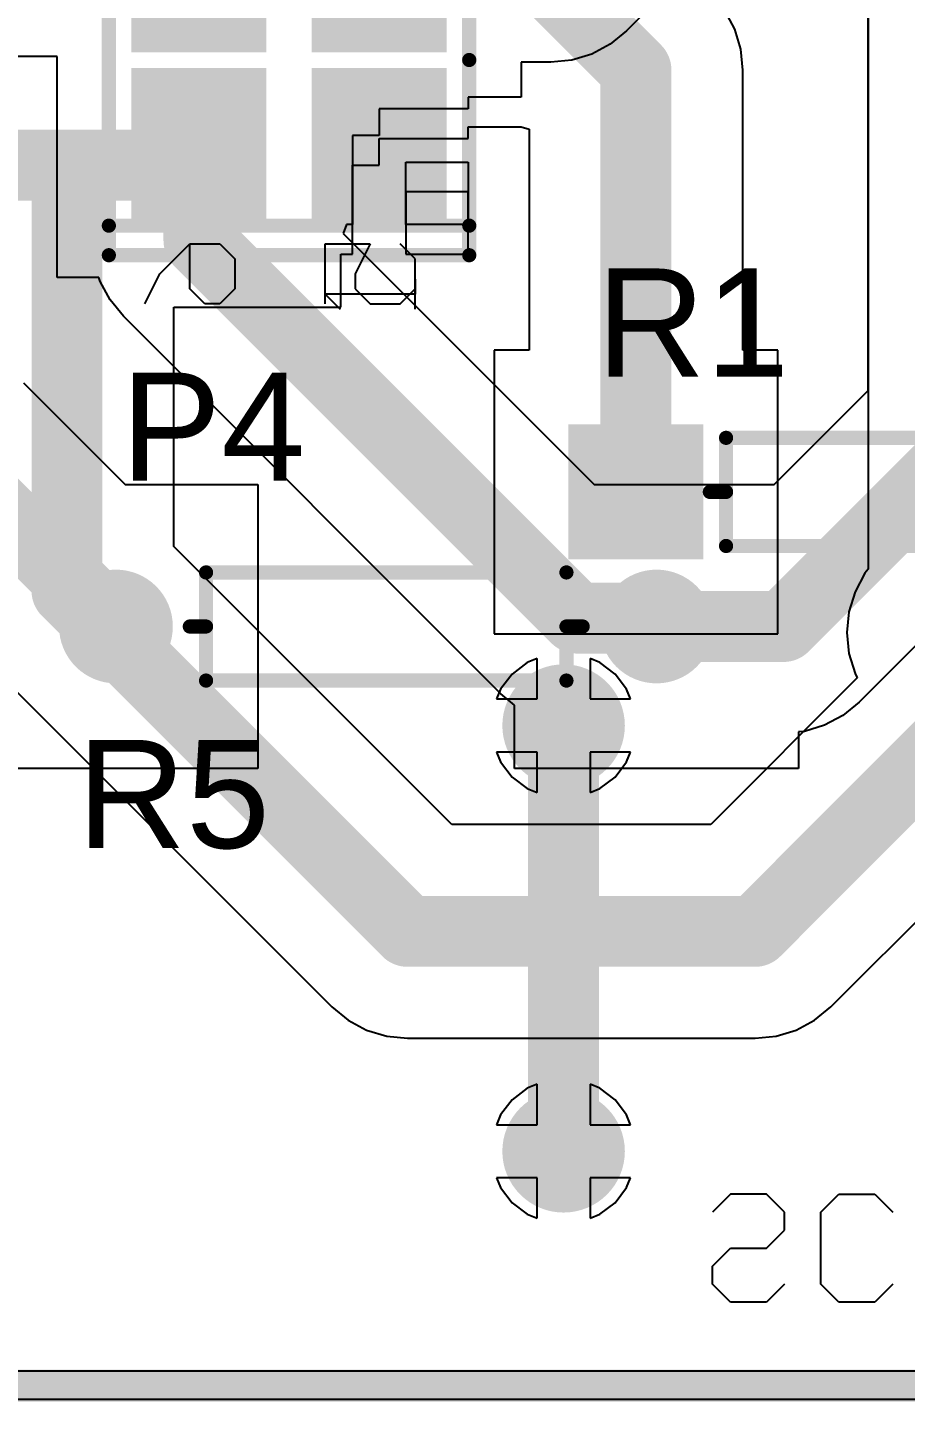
# Model space of a CAD drawing. Header units: millimetres. Extents: x 2158 to 2274, y 1137 to 1278.
# Drawn here: x 2169.1 to 2181.48, y 1136.71 to 1156.08 of the extents above; entities that cross this region are included whole.
import ezdxf

# ---------------------------------------------------------------- set-up
doc = ezdxf.new("R2010")
doc.units = ezdxf.units.MM
for name, color, linetype in [('1', 7, 'Continuous'), ('BottomLayer', 5, 'Continuous'), ('BottomSolder', 6, 'Continuous'), ('Mechanical13', 56, 'Continuous'), ('MultiLayer', 9, 'Continuous'), ('PadHoleLayer', 156, 'Continuous'), ('TopLayer', 1, 'Continuous'), ('TopOverlay', 40, 'Continuous'), ('TopSolder', 216, 'Continuous')]:
    doc.layers.add(name, color=color, linetype=linetype)
doc.styles.get("Standard").update_dxf_attribs({"font": 'arial.ttf'})

# ---------------------------------------------------------------- blocks, each defined once
blk = doc.blocks.new('HDR2X3_8')
at = {"layer": 'BottomLayer'}
for points in [[(-0.85001862, 1.69001186), (0.8499779799999999, 1.69001186), (-0.85001862, 3.39000846), (0.8499779799999999, 3.39000846)], [(1.68998138, 1.69001186), (3.38997798, 1.69001186), (1.68998138, 3.39000846), (3.38997798, 3.39000846)], [(4.22998138, 1.69001186), (5.929977979999999, 1.69001186), (4.22998138, 3.39000846), (5.929977979999999, 3.39000846)], [(-0.85001862, -0.84998814), (0.8499779799999999, -0.84998814), (-0.85001862, 0.85000846), (0.8499779799999999, 0.85000846)], [(1.68998138, -0.84998814), (3.38997798, -0.84998814), (1.68998138, 0.85000846), (3.38997798, 0.85000846)], [(4.22998138, -0.84998814), (5.929977979999999, -0.84998814), (4.22998138, 0.85000846), (5.929977979999999, 0.85000846)]]:
    blk.add_solid(points, dxfattribs=at)
at = {"layer": 'BottomSolder'}
for points in [[(-0.95161862, 1.58841186), (0.9515779799999999, 1.58841186), (-0.95161862, 3.49160846), (0.9515779799999999, 3.49160846)], [(1.58838138, 1.58841186), (3.49157798, 1.58841186), (1.58838138, 3.49160846), (3.49157798, 3.49160846)], [(4.12838138, 1.58841186), (6.03157798, 1.58841186), (4.12838138, 3.49160846), (6.03157798, 3.49160846)], [(-0.95161862, -0.9515881399999999), (0.9515779799999999, -0.9515881399999999), (-0.95161862, 0.95160846), (0.9515779799999999, 0.95160846)], [(1.58838138, -0.9515881399999999), (3.49157798, -0.9515881399999999), (1.58838138, 0.95160846), (3.49157798, 0.95160846)], [(4.12838138, -0.9515881399999999), (6.03157798, -0.9515881399999999), (4.12838138, 0.95160846), (6.03157798, 0.95160846)]]:
    blk.add_solid(points, dxfattribs=at)
at = {"layer": 'MultiLayer'}
for points in [[(-0.85001862, 1.69001186), (0.8499779799999999, 1.69001186), (-0.85001862, 3.39000846), (0.8499779799999999, 3.39000846)], [(1.68998138, 1.69001186), (3.38997798, 1.69001186), (1.68998138, 3.39000846), (3.38997798, 3.39000846)], [(4.22998138, 1.69001186), (5.929977979999999, 1.69001186), (4.22998138, 3.39000846), (5.929977979999999, 3.39000846)], [(-0.85001862, -0.84998814), (0.8499779799999999, -0.84998814), (-0.85001862, 0.85000846), (0.8499779799999999, 0.85000846)], [(1.68998138, -0.84998814), (3.38997798, -0.84998814), (1.68998138, 0.85000846), (3.38997798, 0.85000846)], [(4.22998138, -0.84998814), (5.929977979999999, -0.84998814), (4.22998138, 0.85000846), (5.929977979999999, 0.85000846)]]:
    blk.add_solid(points, dxfattribs=at)
at = {"layer": 'PadHoleLayer', "const_width": 0.5999987999999999}
for points in [[(-0.30001972, 2.54001016, 1), (0.29997908, 2.54001016, 1)], [(2.23998028, 2.54001016, 1), (2.83997908, 2.54001016, 1)], [(4.779980279999999, 2.54001016, 1), (5.37997908, 2.54001016, 1)], [(-0.30001972, 1.016e-05, 1), (0.29997908, 1.016e-05, 1)], [(2.23998028, 1.016e-05, 1), (2.83997908, 1.016e-05, 1)], [(4.779980279999999, 1.016e-05, 1), (5.37997908, 1.016e-05, 1)]]:
    blk.add_lwpolyline(points, format="xyb", close=True, dxfattribs=at)
at = {"layer": 'TopLayer'}
for points in [[(-0.85001862, 1.69001186), (0.8499779799999999, 1.69001186), (-0.85001862, 3.39000846), (0.8499779799999999, 3.39000846)], [(1.68998138, 1.69001186), (3.38997798, 1.69001186), (1.68998138, 3.39000846), (3.38997798, 3.39000846)], [(4.22998138, 1.69001186), (5.929977979999999, 1.69001186), (4.22998138, 3.39000846), (5.929977979999999, 3.39000846)], [(-0.85001862, -0.84998814), (0.8499779799999999, -0.84998814), (-0.85001862, 0.85000846), (0.8499779799999999, 0.85000846)], [(1.68998138, -0.84998814), (3.38997798, -0.84998814), (1.68998138, 0.85000846), (3.38997798, 0.85000846)], [(4.22998138, -0.84998814), (5.929977979999999, -0.84998814), (4.22998138, 0.85000846), (5.929977979999999, 0.85000846)]]:
    blk.add_solid(points, dxfattribs=at)
at = {"layer": 'TopOverlay'}
for p, q in [((7.45039404, 3.30158852), (7.02719702, 3.08999128)), ((7.02719702, 3.08999128), (6.603999999999999, 2.66679426)), ((6.603999999999999, 2.66679426), (6.603999999999999, 2.24359724)), ((7.23879426, 2.66679426), (6.603999999999999, 2.66679426)), ((7.45039404, 2.45519702), (7.23879426, 2.66679426)), ((7.45039404, 2.24359724), (7.45039404, 2.45519702)), ((6.603999999999999, 2.24359724), (6.81559724, 2.032)), ((7.23879426, 2.032), (7.45039404, 2.24359724)), ((6.81559724, 2.032), (7.23879426, 2.032)), ((-1.82040276, 0.76158852), (-2.032, 0.54999128)), ((-1.82040276, -0.508), (-1.82040276, 0.76158852)), ((7.45039404, 0.76158852), (6.603999999999999, 0.76158852)), ((6.603999999999999, 0.76158852), (6.603999999999999, 0.12679426)), ((6.603999999999999, 0.12679426), (7.02719702, 0.33839404)), ((7.02719702, 0.33839404), (7.23879426, 0.33839404)), ((7.23879426, 0.33839404), (7.45039404, 0.12679426)), ((7.45039404, 0.12679426), (7.45039404, -0.29640276)), ((6.81559724, -0.508), (6.603999999999999, -0.29640276)), ((7.45039404, -0.29640276), (7.23879426, -0.508)), ((-2.032, -0.508), (-1.60880298, -0.508)), ((-1.60880298, -0.508), (-1.82040276, -0.508)), ((7.23879426, -0.508), (6.81559724, -0.508))]:
    blk.add_line(p, q, dxfattribs=at)
at = {"layer": 'TopOverlay', "const_width": 0.1999996}
for points in [[(-1.27002032, 3.81001016), (-1.27002032, -1.26998984)], [(-1.27002032, 3.81001016), (6.34997968, 3.81001016)], [(6.34997968, 3.81001016), (6.34997968, -1.26998984)], [(-1.27002032, -1.26998984), (6.34997968, -1.26998984)], [(1.48166328, -1.26998984), (6.34997968, -1.26998984)]]:
    blk.add_lwpolyline(points, dxfattribs=at)
at = {"layer": 'TopOverlay', "const_width": 0.0999998}
for points in [[(-1.32002022, 3.81001016, 1), (-1.22002042, 3.81001016, 1)], [(-1.32002022, 3.81001016, 1), (-1.22002042, 3.81001016, 1)], [(6.299979779999999, 3.81001016, 1), (6.399979579999999, 3.81001016, 1)], [(6.299979779999999, 3.81001016, 1), (6.399979579999999, 3.81001016, 1)], [(-1.32002022, -1.26998984, 1), (-1.22002042, -1.26998984, 1)], [(-1.32002022, -1.26998984, 1), (-1.22002042, -1.26998984, 1)], [(1.43166338, -1.26998984, 1), (1.53166318, -1.26998984, 1)], [(6.299979779999999, -1.26998984, 1), (6.399979579999999, -1.26998984, 1)], [(6.299979779999999, -1.26998984, 1), (6.399979579999999, -1.26998984, 1)], [(6.299979779999999, -1.26998984, 1), (6.399979579999999, -1.26998984, 1)]]:
    blk.add_lwpolyline(points, format="xyb", close=True, dxfattribs=at)
at = {"layer": 'TopSolder'}
for points in [[(-0.95161862, 1.58841186), (0.9515779799999999, 1.58841186), (-0.95161862, 3.49160846), (0.9515779799999999, 3.49160846)], [(1.58838138, 1.58841186), (3.49157798, 1.58841186), (1.58838138, 3.49160846), (3.49157798, 3.49160846)], [(4.12838138, 1.58841186), (6.03157798, 1.58841186), (4.12838138, 3.49160846), (6.03157798, 3.49160846)], [(-0.95161862, -0.9515881399999999), (0.9515779799999999, -0.9515881399999999), (-0.95161862, 0.95160846), (0.9515779799999999, 0.95160846)], [(1.58838138, -0.9515881399999999), (3.49157798, -0.9515881399999999), (1.58838138, 0.95160846), (3.49157798, 0.95160846)], [(4.12838138, -0.9515881399999999), (6.03157798, -0.9515881399999999), (4.12838138, 0.95160846), (6.03157798, 0.95160846)]]:
    blk.add_solid(points, dxfattribs=at)
blk = doc.blocks.new('AXIAL_0_3_11')
at = {"layer": 'BottomLayer'}
for points in [[(-4.65999322, -0.84999322), (-2.95999662, -0.84999322), (-4.65999322, 0.85000338), (-2.95999662, 0.85000338)], [(2.96000678, -0.84999322), (4.66000338, -0.84999322), (2.96000678, 0.85000338), (4.66000338, 0.85000338)]]:
    blk.add_solid(points, dxfattribs=at)
at = {"layer": 'BottomSolder'}
for points in [[(-4.76159322, -0.9515932199999999), (-2.85839662, -0.9515932199999999), (-4.76159322, 0.95160338), (-2.85839662, 0.95160338)], [(2.85840678, -0.9515932199999999), (4.761603379999999, -0.9515932199999999), (2.85840678, 0.95160338), (4.761603379999999, 0.95160338)]]:
    blk.add_solid(points, dxfattribs=at)
at = {"layer": 'MultiLayer'}
for points in [[(-4.65999322, -0.84999322), (-2.95999662, -0.84999322), (-4.65999322, 0.85000338), (-2.95999662, 0.85000338)], [(2.96000678, -0.84999322), (4.66000338, -0.84999322), (2.96000678, 0.85000338), (4.66000338, 0.85000338)]]:
    blk.add_solid(points, dxfattribs=at)
at = {"layer": 'PadHoleLayer', "const_width": 0.5999987999999999}
for points in [[(-4.10999432, 5.08e-06, 1), (-3.50999552, 5.08e-06, 1)], [(3.51000568, 5.08e-06, 1), (4.11000448, 5.08e-06, 1)]]:
    blk.add_lwpolyline(points, format="xyb", close=True, dxfattribs=at)
at = {"layer": 'TopLayer'}
for points in [[(-4.65999322, -0.84999322), (-2.95999662, -0.84999322), (-4.65999322, 0.85000338), (-2.95999662, 0.85000338)], [(2.96000678, -0.84999322), (4.66000338, -0.84999322), (2.96000678, 0.85000338), (4.66000338, 0.85000338)]]:
    blk.add_solid(points, dxfattribs=at)
at = {"layer": 'TopOverlay', "const_width": 0.1999996}
for points in [[(2.54000508, 0.76200508), (-2.53999492, 0.76200508)], [(-2.53999492, 0.76200508), (-2.53999492, -0.7619949199999999)], [(2.54000508, 0.76200508), (2.54000508, 5.08e-06)], [(-2.53999492, 5.08e-06), (-2.76859492, 5.08e-06)], [(2.54000508, 5.08e-06), (2.54000508, -0.7619949199999999)], [(2.76860508, 5.08e-06), (2.54000508, 5.08e-06)], [(2.54000508, -0.7619949199999999), (-2.53999492, -0.7619949199999999)]]:
    blk.add_lwpolyline(points, dxfattribs=at)
at = {"layer": 'TopOverlay', "const_width": 0.0999998}
for points in [[(-2.58999482, 0.76200508, 1), (-2.48999502, 0.76200508, 1)], [(-2.58999482, 0.76200508, 1), (-2.48999502, 0.76200508, 1)], [(2.49000518, 0.76200508, 1), (2.59000498, 0.76200508, 1)], [(2.49000518, 0.76200508, 1), (2.59000498, 0.76200508, 1)], [(-2.81859482, 5.08e-06, 1), (-2.71859502, 5.08e-06, 1)], [(-2.58999482, 5.08e-06, 1), (-2.48999502, 5.08e-06, 1)], [(2.49000518, 5.08e-06, 1), (2.59000498, 5.08e-06, 1)], [(2.49000518, 5.08e-06, 1), (2.59000498, 5.08e-06, 1)], [(2.49000518, 5.08e-06, 1), (2.59000498, 5.08e-06, 1)], [(2.71860518, 5.08e-06, 1), (2.81860498, 5.08e-06, 1)], [(-2.58999482, -0.7619949199999999, 1), (-2.48999502, -0.7619949199999999, 1)], [(-2.58999482, -0.7619949199999999, 1), (-2.48999502, -0.7619949199999999, 1)], [(2.49000518, -0.7619949199999999, 1), (2.59000498, -0.7619949199999999, 1)], [(2.49000518, -0.7619949199999999, 1), (2.59000498, -0.7619949199999999, 1)]]:
    blk.add_lwpolyline(points, format="xyb", close=True, dxfattribs=at)
at = {"layer": 'TopSolder'}
for points in [[(-4.76159322, -0.9515932199999999), (-2.85839662, -0.9515932199999999), (-4.76159322, 0.95160338), (-2.85839662, 0.95160338)], [(2.85840678, -0.9515932199999999), (4.761603379999999, -0.9515932199999999), (2.85840678, 0.95160338), (4.761603379999999, 0.95160338)]]:
    blk.add_solid(points, dxfattribs=at)
blk = doc.blocks.new('AXIAL_0_3_18')
at = {"layer": 'BottomLayer', "const_width": 0.6999985999999999}
for points in [[(-4.16001454, -5.08e-06, 1), (-3.46001594, -5.08e-06, 1)], [(3.45998546, -5.08e-06, 1), (4.15998406, -5.08e-06, 1)]]:
    blk.add_lwpolyline(points, format="xyb", close=True, dxfattribs=at)
at = {"layer": 'BottomSolder', "const_width": 0.8015985999999999}
for points in [[(-4.210814539999999, -5.08e-06, 1), (-3.40921594, -5.08e-06, 1)], [(3.40918546, -5.08e-06, 1), (4.21078406, -5.08e-06, 1)]]:
    blk.add_lwpolyline(points, format="xyb", close=True, dxfattribs=at)
at = {"layer": 'MultiLayer', "const_width": 0.6999985999999999}
for points in [[(-4.16001454, -5.08e-06, 1), (-3.46001594, -5.08e-06, 1)], [(3.45998546, -5.08e-06, 1), (4.15998406, -5.08e-06, 1)]]:
    blk.add_lwpolyline(points, format="xyb", close=True, dxfattribs=at)
at = {"layer": 'PadHoleLayer', "const_width": 0.42500042}
for points in [[(-4.02251418, -5.08e-06, 1), (-3.5975163, -5.08e-06, 1)], [(3.59748582, -5.08e-06, 1), (4.0224837, -5.08e-06, 1)]]:
    blk.add_lwpolyline(points, format="xyb", close=True, dxfattribs=at)
at = {"layer": 'TopLayer', "const_width": 0.6999985999999999}
for points in [[(-4.16001454, -5.08e-06, 1), (-3.46001594, -5.08e-06, 1)], [(3.45998546, -5.08e-06, 1), (4.15998406, -5.08e-06, 1)]]:
    blk.add_lwpolyline(points, format="xyb", close=True, dxfattribs=at)
at = {"layer": 'TopOverlay', "const_width": 0.1999996}
for points in [[(2.53998476, 0.7619949199999999), (-2.54001524, 0.7619949199999999)], [(-2.54001524, 0.7619949199999999), (-2.54001524, -0.76200508)], [(2.53998476, 0.7619949199999999), (2.53998476, -5.08e-06)], [(-2.54001524, -5.08e-06), (-2.76861524, -5.08e-06)], [(2.53998476, -5.08e-06), (2.53998476, -0.76200508)], [(2.76858476, -5.08e-06), (2.53998476, -5.08e-06)], [(2.53998476, -0.76200508), (-2.54001524, -0.76200508)]]:
    blk.add_lwpolyline(points, dxfattribs=at)
at = {"layer": 'TopOverlay', "const_width": 0.0999998}
for points in [[(-2.59001514, 0.7619949199999999, 1), (-2.49001534, 0.7619949199999999, 1)], [(-2.59001514, 0.7619949199999999, 1), (-2.49001534, 0.7619949199999999, 1)], [(2.48998486, 0.7619949199999999, 1), (2.58998466, 0.7619949199999999, 1)], [(2.48998486, 0.7619949199999999, 1), (2.58998466, 0.7619949199999999, 1)], [(-2.81861514, -5.08e-06, 1), (-2.71861534, -5.08e-06, 1)], [(-2.59001514, -5.08e-06, 1), (-2.49001534, -5.08e-06, 1)], [(2.48998486, -5.08e-06, 1), (2.58998466, -5.08e-06, 1)], [(2.48998486, -5.08e-06, 1), (2.58998466, -5.08e-06, 1)], [(2.48998486, -5.08e-06, 1), (2.58998466, -5.08e-06, 1)], [(2.71858486, -5.08e-06, 1), (2.81858466, -5.08e-06, 1)], [(-2.59001514, -0.76200508, 1), (-2.49001534, -0.76200508, 1)], [(-2.59001514, -0.76200508, 1), (-2.49001534, -0.76200508, 1)], [(2.48998486, -0.76200508, 1), (2.58998466, -0.76200508, 1)], [(2.48998486, -0.76200508, 1), (2.58998466, -0.76200508, 1)]]:
    blk.add_lwpolyline(points, format="xyb", close=True, dxfattribs=at)
at = {"layer": 'TopSolder', "const_width": 0.8015985999999999}
for points in [[(-4.210814539999999, -5.08e-06, 1), (-3.40921594, -5.08e-06, 1)], [(3.40918546, -5.08e-06, 1), (4.21078406, -5.08e-06, 1)]]:
    blk.add_lwpolyline(points, format="xyb", close=True, dxfattribs=at)

msp = doc.modelspace()

# ---------------------------------------------------------------- linework, layer by layer
at = {"layer": '1'}
for p, q in [((2180.953519863062, 1150.958509317791), (2180.953519863062, 1165.330761497791)), ((2178.746564663062, 1157.228407877791), (2177.546567063062, 1156.028410277791)), ((2177.546567063062, 1156.028410277791), (2177.318162643062, 1155.840963357791)), ((2177.318162643062, 1155.840963357791), (2177.057578963062, 1155.701677377791)), ((2169.520763963062, 1155.666904777791), (2167.460783323062, 1155.666904777791)), ((2169.520763963062, 1152.554200817791), (2169.520763963062, 1155.666904777791)), ((2177.057578963062, 1155.701677377791), (2176.774826163062, 1155.615906657791)), ((2176.480775443062, 1155.586945577791), (2176.060766123062, 1155.586945577791)), ((2176.060766123062, 1155.586945577791), (2176.060766123062, 1155.094200817791)), ((2176.774826163062, 1155.615906657791), (2176.480775443062, 1155.586945577791)), ((2176.060766123062, 1155.094200817791), (2175.314765583062, 1155.094200817791)), ((2175.314765583062, 1155.094200817791), (2175.314765583062, 1154.929202417791)), ((2175.314765583062, 1154.929202417791), (2174.060765043062, 1154.929202417791)), ((2174.060765043062, 1154.929202417791), (2174.060765043062, 1154.554201897791)), ((2174.060765043062, 1154.554201897791), (2173.685764523062, 1154.554201897791)), ((2173.685764523062, 1154.554201897791), (2173.685764523062, 1153.300201357791)), ((2174.435765563062, 1153.300201357791), (2174.435765563062, 1154.179201377791)), ((2174.435765563062, 1154.179201377791), (2175.314765583062, 1154.179201377791)), ((2175.314765583062, 1154.179201377791), (2175.314765583062, 1153.300201357791)), ((2173.599404523062, 1153.300201357791), (2173.553339083062, 1153.173201357791)), ((2173.553339083062, 1153.173201357791), (2177.092364263062, 1149.634176177791)), ((2173.685764523062, 1153.300201357791), (2173.599404523062, 1153.300201357791)), ((2175.314765583062, 1153.300201357791), (2174.435765563062, 1153.300201357791)), ((2170.111006623062, 1152.554200817791), (2169.520763963062, 1152.554200817791)), ((2170.128240523062, 1152.497388637791), (2170.111006623062, 1152.554200817791)), ((2170.267526503062, 1152.236804957791), (2170.128240523062, 1152.497388637791)), ((2170.454973423062, 1152.008400537791), (2170.267526503062, 1152.236804957791)), ((2175.776232783062, 1146.687141177791), (2170.454973423062, 1152.008400537791)), ((2169.046558663062, 1151.069989917791), (2170.482372403062, 1149.634176177791)), ((2179.629186723062, 1149.634176177791), (2180.953519863062, 1150.958509317791)), ((2170.482372403062, 1149.634176177791), (2172.350791323062, 1149.634176177791)), ((2172.350791323062, 1149.634176177791), (2172.350791323062, 1145.634174017791)), ((2177.092364263062, 1149.634176177791), (2179.629186723062, 1149.634176177791)), ((2183.526567803062, 1149.268390777791), (2180.826560503062, 1146.568383477791)), ((2175.970789163062, 1146.527471697791), (2175.776232783062, 1146.687141177791)), ((2180.826560503062, 1146.568383477791), (2180.598156083062, 1146.380936557791)), ((2175.970789163062, 1145.634174017791), (2175.970789163062, 1146.527471697791)), ((2180.598156083062, 1146.380936557791), (2180.337572403062, 1146.241650577791)), ((2180.054819603062, 1146.155879857791), (2179.970791323062, 1146.147604537791)), ((2179.970791323062, 1146.147604537791), (2179.970791323062, 1145.634174017791)), ((2180.337572403062, 1146.241650577791), (2180.054819603062, 1146.155879857791)), ((2172.350791323062, 1145.634174017791), (2168.350789163062, 1145.634174017791)), ((2179.970791323062, 1145.634174017791), (2175.970789163062, 1145.634174017791)), ((2179.014694683062, 1139.634180937791), (2178.760775963062, 1139.380262217791)), ((2179.522529583062, 1139.634180937791), (2179.014694683062, 1139.634180937791)), ((2179.776448303062, 1139.380262217791), (2179.522529583062, 1139.634180937791)), ((2180.284283203062, 1139.380262217791), (2180.538201923062, 1139.634180937791)), ((2180.538201923062, 1139.634180937791), (2181.046036823062, 1139.634180937791)), ((2181.046036823062, 1139.634180937791), (2181.299955543062, 1139.380262217791)), ((2179.776448303062, 1139.126346037791), (2179.776448303062, 1139.380262217791)), ((2180.284283203062, 1138.364592417791), (2180.284283203062, 1139.380262217791)), ((2179.522529583062, 1138.872427317791), (2179.776448303062, 1139.126346037791)), ((2178.760775963062, 1138.618508597791), (2179.014694683062, 1138.872427317791)), ((2179.014694683062, 1138.872427317791), (2179.522529583062, 1138.872427317791)), ((2178.760775963062, 1138.364592417791), (2178.760775963062, 1138.618508597791)), ((2179.014694683062, 1138.110673697791), (2178.760775963062, 1138.364592417791)), ((2179.776448303062, 1138.364592417791), (2179.522529583062, 1138.110673697791)), ((2180.538201923062, 1138.110673697791), (2180.284283203062, 1138.364592417791)), ((2181.299955543062, 1138.364592417791), (2181.046036823062, 1138.110673697791)), ((2179.522529583062, 1138.110673697791), (2179.014694683062, 1138.110673697791)), ((2181.046036823062, 1138.110673697791), (2180.538201923062, 1138.110673697791)), ((2158.160776523062, 1137.141181097791), (2192.060774763062, 1137.141181097791))]:
    msp.add_line(p, q, dxfattribs=at)
for points, const_width in [([(2171.520765043062, 1154.554201897791), (2171.520765043062, 1153.074192157791)], 1.00000054), ([(2171.520765043062, 1153.074192157791), (2176.842024403062, 1147.752932797791)], 1.00000054), ([(2179.760768883062, 1147.634175097791), (2182.460776183062, 1150.334182397791)], 1.00000054), ([(2167.980767043062, 1150.004198297791), (2170.350790243062, 1147.634175097791)], 1.00000054), ([(2176.842024403062, 1147.752932797791), (2177.804524383062, 1147.752932797791)], 1.00000054), ([(2177.970790243062, 1147.634175097791), (2179.760768883062, 1147.634175097791)], 1.00000054), ([(2158.260776323062, 1137.034181057791), (2273.660776663062, 1137.034181057791)], 0.254)]:
    msp.add_lwpolyline(points, dxfattribs=dict(at, const_width=const_width))
at = {"layer": '1', "const_width": 0.499999}
for points in [[(2171.270765543062, 1154.554201897791, -1), (2171.770764543062, 1154.554201897791, -1)], [(2171.270765543062, 1153.074192157791, -1), (2171.770764543062, 1153.074192157791, -1)], [(2171.270765543062, 1153.074192157791, -1), (2171.770764543062, 1153.074192157791, -1)], [(2170.100790743062, 1147.634175097791, -1), (2170.600789743062, 1147.634175097791, -1)], [(2176.592024903062, 1147.752932797791, -1), (2177.092023903062, 1147.752932797791, -1)], [(2176.592024903062, 1147.752932797791, -1), (2177.092023903062, 1147.752932797791, -1)], [(2177.554524883062, 1147.752932797791, -1), (2178.054523883062, 1147.752932797791, -1)], [(2177.720790743062, 1147.634175097791, -1), (2178.220789743062, 1147.634175097791, -1)], [(2179.510769383062, 1147.634175097791, -1), (2180.010768383062, 1147.634175097791, -1)], [(2179.510769383062, 1147.634175097791, -1), (2180.010768383062, 1147.634175097791, -1)]]:
    msp.add_lwpolyline(points, format="xyb", close=True, dxfattribs=at)
at = {"layer": 'BottomLayer'}
for p, q in [((2180.953519863062, 1162.812998055555), (2180.953519863062, 1148.440745875555)), ((2179.073297563062, 1156.054111395555), (2178.934011583062, 1156.314695075554)), ((2179.159068283062, 1155.771358595555), (2179.073297563062, 1156.054111395555)), ((2179.188029363062, 1155.477307875555), (2179.159068283062, 1155.771358595555)), ((2179.188029363062, 1151.531321355555), (2179.188029363062, 1155.477307875555)), ((2175.314765583062, 1154.512305995554), (2175.314765583062, 1154.677304395555)), ((2175.314765583062, 1154.677304395555), (2176.060763583062, 1154.677304395555)), ((2176.060763583062, 1154.677304395555), (2176.060763583062, 1154.677301855555)), ((2176.060763583062, 1154.677301855555), (2176.173516723062, 1154.642902635554)), ((2174.060765043062, 1154.137305475555), (2174.060765043062, 1154.512305995554)), ((2174.060765043062, 1154.512305995554), (2175.314765583062, 1154.512305995554)), ((2176.173516723062, 1154.642902635554), (2176.173516723062, 1151.531321355555)), ((2173.685764523062, 1152.883304935555), (2173.685764523062, 1154.137305475555)), ((2173.685764523062, 1154.137305475555), (2174.060765043062, 1154.137305475555)), ((2175.314765583062, 1153.762304955555), (2174.435765563062, 1153.762304955555)), ((2174.435765563062, 1153.762304955555), (2174.435765563062, 1152.883304935555)), ((2175.314765583062, 1152.883304935555), (2175.314765583062, 1153.762304955555)), ((2173.520766123062, 1152.137304395555), (2173.520766123062, 1152.883304935555)), ((2173.520766123062, 1152.883304935555), (2173.685764523062, 1152.883304935555)), ((2174.435765563062, 1152.883304935555), (2175.314765583062, 1152.883304935555)), ((2171.168032703062, 1148.761652015555), (2171.168032703062, 1152.137304395555)), ((2171.168032703062, 1152.137304395555), (2173.520766123062, 1152.137304395555)), ((2176.173516723062, 1151.531321355555), (2175.680771963062, 1151.531321355555)), ((2175.680771963062, 1151.531321355555), (2175.680771963062, 1147.531319195554)), ((2179.680774123062, 1151.531321355555), (2179.188029363062, 1151.531321355555)), ((2179.680774123062, 1147.531319195554), (2179.680774123062, 1151.531321355555)), ((2175.085098783062, 1144.844583395555), (2171.168032703062, 1148.761652015555)), ((2180.907535703062, 1148.384713475554), (2180.768249723062, 1148.124127255555)), ((2180.953519863062, 1148.440745875555), (2180.907535703062, 1148.384713475554)), ((2180.768249723062, 1148.124127255555), (2180.682479003062, 1147.841376995555)), ((2180.682479003062, 1147.841376995555), (2180.653517923062, 1147.547326275554)), ((2175.680771963062, 1147.531319195554), (2179.680774123062, 1147.531319195554)), ((2180.653517923062, 1147.547326275554), (2180.682479003062, 1147.253275555555)), ((2176.148391043062, 1147.124802355554), (2175.936153723062, 1146.961947715555)), ((2176.285774563062, 1147.181708515555), (2176.148391043062, 1147.124802355554)), ((2176.285774563062, 1146.612326875555), (2176.285774563062, 1147.181708515555)), ((2177.173159123062, 1147.124802355554), (2177.035775603062, 1147.181708515555)), ((2177.035775603062, 1147.181708515555), (2177.035775603062, 1146.612326875555)), ((2177.385396443062, 1146.961947715555), (2177.173159123062, 1147.124802355554)), ((2180.682479003062, 1147.253275555555), (2180.768249723062, 1146.970525295555)), ((2168.594984763062, 1147.071533475555), (2173.394970083062, 1142.271550695555)), ((2175.936153723062, 1146.961947715555), (2175.773299083062, 1146.749710395555)), ((2177.548251083062, 1146.749710395555), (2177.385396443062, 1146.961947715555)), ((2180.768249723062, 1146.970525295555), (2180.801041123062, 1146.909174135555)), ((2175.773299083062, 1146.749710395555), (2175.716392923062, 1146.612326875555)), ((2177.605157243062, 1146.612326875555), (2177.548251083062, 1146.749710395555)), ((2180.801041123062, 1146.909174135555), (2178.736450383062, 1144.844583395555)), ((2175.716392923062, 1146.612326875555), (2176.285774563062, 1146.612326875555)), ((2177.035775603062, 1146.612326875555), (2177.605157243062, 1146.612326875555)), ((2176.285774563062, 1145.862325835555), (2175.716392923062, 1145.862325835555)), ((2175.716392923062, 1145.862325835555), (2175.773299083062, 1145.724942315554)), ((2176.285774563062, 1145.292944195555), (2176.285774563062, 1145.862325835555)), ((2177.605157243062, 1145.862325835555), (2177.035775603062, 1145.862325835555)), ((2177.035775603062, 1145.862325835555), (2177.035775603062, 1145.292944195555)), ((2177.548251083062, 1145.724942315554), (2177.605157243062, 1145.862325835555)), ((2175.773299083062, 1145.724942315554), (2175.936153723062, 1145.512704995554)), ((2177.385396443062, 1145.512704995554), (2177.548251083062, 1145.724942315554)), ((2175.936153723062, 1145.512704995554), (2176.148391043062, 1145.349850355555)), ((2177.173159123062, 1145.349850355555), (2177.385396443062, 1145.512704995554)), ((2180.426568923062, 1142.271535455555), (2183.526567803062, 1145.371534335555)), ((2176.148391043062, 1145.349850355555), (2176.285774563062, 1145.292944195555)), ((2177.035775603062, 1145.292944195555), (2177.173159123062, 1145.349850355555)), ((2178.736450383062, 1144.844583395555), (2175.085098783062, 1144.844583395555)), ((2173.394970083062, 1142.271550695555), (2173.394982783062, 1142.271535455555)), ((2173.394982783062, 1142.271535455555), (2173.623387203062, 1142.084088535555)), ((2180.198164503062, 1142.084088535555), (2180.426568923062, 1142.271535455555)), ((2173.623387203062, 1142.084088535555), (2173.883973423062, 1141.944802555555)), ((2179.937580823062, 1141.944802555555), (2180.198164503062, 1142.084088535555)), ((2173.883973423062, 1141.944802555555), (2174.166721143062, 1141.859031835555)), ((2179.654828023062, 1141.859031835555), (2179.937580823062, 1141.944802555555)), ((2174.166721143062, 1141.859031835555), (2174.460774403062, 1141.830070755555)), ((2174.460774403062, 1141.830070755555), (2179.360777303062, 1141.830070755555)), ((2179.360777303062, 1141.830070755555), (2179.654828023062, 1141.859031835555)), ((2176.148391043062, 1141.124801655555), (2175.936153723062, 1140.961947015555)), ((2176.285774563062, 1141.181707815555), (2176.148391043062, 1141.124801655555)), ((2176.285774563062, 1140.612326175554), (2176.285774563062, 1141.181707815555)), ((2177.173159123062, 1141.124801655555), (2177.035775603062, 1141.181707815555)), ((2177.035775603062, 1141.181707815555), (2177.035775603062, 1140.612326175554)), ((2177.385396443062, 1140.961947015555), (2177.173159123062, 1141.124801655555)), ((2175.936153723062, 1140.961947015555), (2175.773299083062, 1140.749709695555)), ((2177.548251083062, 1140.749709695555), (2177.385396443062, 1140.961947015555)), ((2175.773299083062, 1140.749709695555), (2175.716392923062, 1140.612326175554)), ((2177.605157243062, 1140.612326175554), (2177.548251083062, 1140.749709695555)), ((2175.716392923062, 1140.612326175554), (2176.285774563062, 1140.612326175554)), ((2177.035775603062, 1140.612326175554), (2177.605157243062, 1140.612326175554)), ((2176.285774563062, 1139.862325135555), (2175.716392923062, 1139.862325135555)), ((2175.716392923062, 1139.862325135555), (2175.773299083062, 1139.724941615555)), ((2176.285774563062, 1139.292943495554), (2176.285774563062, 1139.862325135555)), ((2177.605157243062, 1139.862325135555), (2177.035775603062, 1139.862325135555)), ((2177.035775603062, 1139.862325135555), (2177.035775603062, 1139.292943495554)), ((2177.548251083062, 1139.724941615555), (2177.605157243062, 1139.862325135555)), ((2175.773299083062, 1139.724941615555), (2175.936153723062, 1139.512704295555)), ((2177.385396443062, 1139.512704295555), (2177.548251083062, 1139.724941615555)), ((2175.936153723062, 1139.512704295555), (2176.148391043062, 1139.349849655555)), ((2177.173159123062, 1139.349849655555), (2177.385396443062, 1139.512704295555)), ((2176.148391043062, 1139.349849655555), (2176.285774563062, 1139.292943495554)), ((2177.035775603062, 1139.292943495554), (2177.173159123062, 1139.349849655555)), ((2203.060775623062, 1136.737325035554), (2158.160776523062, 1136.737325035554))]:
    msp.add_line(p, q, dxfattribs=at)
at = {"layer": 'BottomLayer', "const_width": 1.00000054}
for points in [[(2176.480775443062, 1156.677305475554), (2177.680773043062, 1155.477307875555)], [(2177.680773043062, 1149.531320275555), (2177.680773043062, 1155.477307875555)], [(2165.540741443062, 1154.137305475555), (2169.660776383062, 1154.137305475555)], [(2169.660776383062, 1148.137325095555), (2169.660776383062, 1154.137305475555)], [(2169.660776383062, 1154.137305475555), (2171.520765043062, 1154.137305475555)], [(2169.660776383062, 1148.137325095555), (2174.460774403062, 1143.337327075555)], [(2179.360777303062, 1143.337327075555), (2182.460776183062, 1146.437325955555)], [(2174.460774403062, 1143.337327075555), (2179.360777303062, 1143.337327075555)]]:
    msp.add_lwpolyline(points, dxfattribs=at)
at = {"layer": 'BottomLayer'}
for points, const_width in [([(2177.430773543062, 1155.477307875555, 1), (2177.930772543062, 1155.477307875555, 1)], 0.499999), ([(2177.430773543062, 1155.477307875555, 1), (2177.930772543062, 1155.477307875555, 1)], 0.499999), ([(2169.410776883062, 1154.137305475555, 1), (2169.910775883062, 1154.137305475555, 1)], 0.499999), ([(2169.410776883062, 1154.137305475555, 1), (2169.910775883062, 1154.137305475555, 1)], 0.499999), ([(2169.410776883062, 1154.137305475555, 1), (2169.910775883062, 1154.137305475555, 1)], 0.499999), ([(2171.270765543062, 1154.137305475555, 1), (2171.770764543062, 1154.137305475555, 1)], 0.499999), ([(2177.430773543062, 1149.531320275555, 1), (2177.930772543062, 1149.531320275555, 1)], 0.499999), ([(2169.410776883062, 1148.137325095555, 1), (2169.910775883062, 1148.137325095555, 1)], 0.499999), ([(2169.410776883062, 1148.137325095555, 1), (2169.910775883062, 1148.137325095555, 1)], 0.499999), ([(2176.279775083062, 1146.237326355555, 1), (2177.041775083062, 1146.237326355555, 1)], 0.7619999999999999), ([(2174.210774903062, 1143.337327075555, 1), (2174.710773903062, 1143.337327075555, 1)], 0.499999), ([(2174.210774903062, 1143.337327075555, 1), (2174.710773903062, 1143.337327075555, 1)], 0.499999), ([(2179.110777803062, 1143.337327075555, 1), (2179.610776803062, 1143.337327075555, 1)], 0.499999), ([(2179.110777803062, 1143.337327075555, 1), (2179.610776803062, 1143.337327075555, 1)], 0.499999), ([(2176.279775083062, 1140.237325655555, 1), (2177.041775083062, 1140.237325655555, 1)], 0.7619999999999999)]:
    msp.add_lwpolyline(points, format="xyb", close=True, dxfattribs=dict(at, const_width=const_width))
at = {"layer": 'BottomSolder', "const_width": 0.8636}
for points in [[(2176.228975083062, 1146.237326355555, 1), (2177.092575083062, 1146.237326355555, 1)], [(2176.228975083062, 1140.237325655555, 1), (2177.092575083062, 1140.237325655555, 1)]]:
    msp.add_lwpolyline(points, format="xyb", close=True, dxfattribs=at)
at = {"layer": 'Mechanical13', "const_width": 0.254}
msp.add_lwpolyline([(2158.260778863062, 1136.837327375555), (2273.660776663062, 1136.837327375555)], dxfattribs=at)
at = {"layer": 'MultiLayer', "const_width": 0.7619999999999999}
for points in [[(2176.279775083062, 1146.237326355555, 1), (2177.041775083062, 1146.237326355555, 1)], [(2176.279775083062, 1140.237325655555, 1), (2177.041775083062, 1140.237325655555, 1)]]:
    msp.add_lwpolyline(points, format="xyb", close=True, dxfattribs=at)
at = {"layer": 'TopLayer'}
for points, const_width in [([(2176.279775083062, 1146.237326355555, 1), (2177.041775083062, 1146.237326355555, 1)], 0.7619999999999999), ([(2176.410775583062, 1146.237326355555, 1), (2176.910774583062, 1146.237326355555, 1)], 0.499999), ([(2176.279775083062, 1140.237325655555, 1), (2177.041775083062, 1140.237325655555, 1)], 0.7619999999999999), ([(2176.410775583062, 1140.237325655555, 1), (2176.910774583062, 1140.237325655555, 1)], 0.499999)]:
    msp.add_lwpolyline(points, format="xyb", close=True, dxfattribs=dict(at, const_width=const_width))
at = {"layer": 'TopLayer', "const_width": 1.00000054}
msp.add_lwpolyline([(2176.660775083062, 1140.237325655555), (2176.660775083062, 1146.237326355555)], dxfattribs=at)
at = {"layer": 'TopSolder', "const_width": 0.8636}
for points in [[(2176.228975083062, 1146.237326355555, 1), (2177.092575083062, 1146.237326355555, 1)], [(2176.228975083062, 1140.237325655555, 1), (2177.092575083062, 1140.237325655555, 1)]]:
    msp.add_lwpolyline(points, format="xyb", close=True, dxfattribs=at)

# ---------------------------------------------------------------- block references
for name, p, rotation in [('HDR2X3_8', (2174.060775203062, 1154.137325795554), 90), ('AXIAL_0_3_11', (2181.490778123062, 1149.531325355555), 180)]:
    msp.add_blockref(name, p, dxfattribs=dict(rotation=rotation))
at = {"layer": '1', "xscale": -1, "rotation": 90}
msp.add_blockref('HDR2X3_8', (2174.060775203062, 1159.634181577791), dxfattribs=at)
at = {"layer": '1', "xscale": -1}
msp.add_blockref('AXIAL_0_3_18', (2174.160775003062, 1147.634180177791), dxfattribs=at)

# ---------------------------------------------------------------- texts
at = {"layer": '1'}
for s, p in [('P4', (2170.415875203062, 1149.690081577791)), ('R5', (2169.801774323062, 1144.510769923739))]:
    msp.add_text(s, height=1.524, dxfattribs=at).set_placement(p)
at = {"layer": 'TopOverlay'}
msp.add_text('R1', height=1.524, dxfattribs=at).set_placement((2177.121978123062, 1151.156925355555))

doc.saveas('drawing.dxf')
